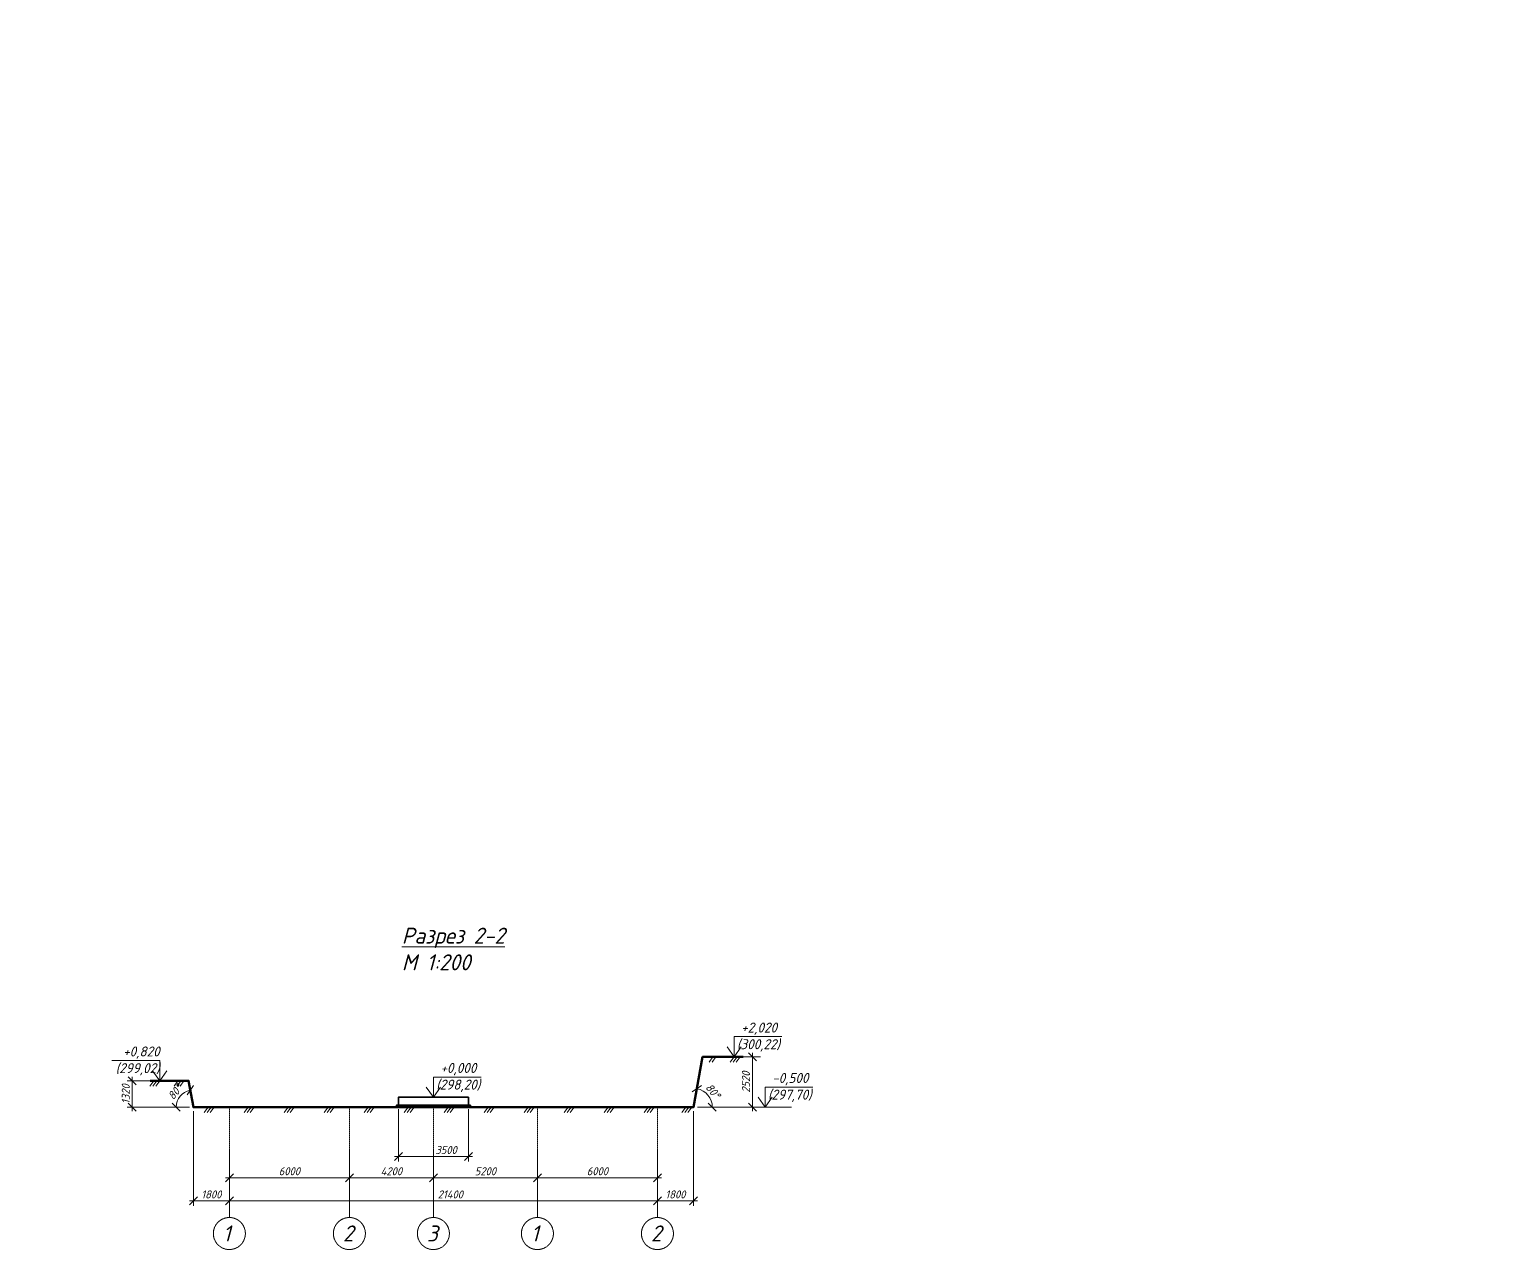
# Model space of a CAD drawing. Header units: millimetres. Extents: x 339888 to 1025294, y -263818 to -40540.
# Drawn here: x 535420 to 609062, y -206042 to -145051 of the extents above; entities that cross this region are included whole.
import ezdxf
from ezdxf import colors
from ezdxf.entities.mleader import LeaderData, LeaderLine
from ezdxf.math import Vec2, Vec3

# ---------------------------------------------------------------- set-up
doc = ezdxf.new("R2010")
doc.units = ezdxf.units.MM
doc.linetypes.add('CENTER2', pattern=[28.575, 19.05, -3.175, 3.175, -3.175])
doc.layers.get('0').update_dxf_attribs({"lineweight": 15})
for name, color, linetype, lineweight in [('0 @ 100', 7, 'Continuous', 15), ('0 @ 20', 7, 'Continuous', 15), ('0 @ 200', 7, 'Continuous', 15), ('Оси', 126, 'CENTER2', 15), ('Размеры', 250, 'Continuous', 18), ('Размеры @ 200', 250, 'Continuous', 18)]:
    doc.layers.add(name, color=color, linetype=linetype, lineweight=lineweight)
doc.styles.add('ГОСТ 2', font='GOST_Common Italic.ttf', dxfattribs={"height": 2})
doc.styles.add('ГОСТ 2.5', font='GOST_Common Italic.ttf', dxfattribs={"height": 2.5})
doc.styles.add('ГОСТ 3', font='GOST_Common Italic.ttf', dxfattribs={"height": 3})
doc.styles.add('Размерный 2', font='isocpeui.ttf', dxfattribs={"height": 2})
doc.dimstyles.new('ISO-25', dxfattribs={"dimtxt": 2, "dimasz": 1.8, "dimexe": 1, "dimexo": 2, "dimtad": 1, "dimdec": 0, "dimlfac": 100, "dimtxsty": 'Размерный 2', "dimblk": 'OBLIQUE', "dimcen": 2, "dimdle": 1, "dimclrd": 251, "dimclre": 251, "dimadec": 0, "dimazin": 0, "dimtfac": 1, "dimtdec": 0, "dimtmove": 0, "dimatfit": 3, "dimfxl": 1, "dimlwd": 15, "dimlwe": 15, "dimarcsym": 0})
doc.dimstyles.new('ГОСТ_2К', dxfattribs={"dimtxt": 2, "dimasz": 2, "dimexe": 1.25, "dimexo": 1, "dimtad": 1, "dimdec": 0, "dimtxsty": 'ГОСТ 2', "dimblk": 'OBLIQUE', "dimcen": -2.5, "dimdle": 1, "dimclrd": 251, "dimclre": 251, "dimclrt": 256, "dimadec": 1, "dimazin": 0, "dimtfac": 1, "dimtdec": 0, "dimtmove": 0, "dimatfit": 3, "dimfxl": 1, "dimlwd": 15, "dimlwe": 15, "dimarcsym": 1})

# ---------------------------------------------------------------- blocks, each defined once
blk = doc.blocks.new('_DotSmall')
at = {"color": 0, "linetype": 'ByBlock', "const_width": 0.5}
blk.add_lwpolyline([(-0.0625, 0, 1), (0.0625, 0, 1)], format="xyb", close=True, dxfattribs=at)
blk = doc.blocks.new('_Oblique')
at = {"color": 0, "linetype": 'ByBlock', "lineweight": -2}
blk.add_line((-0.5, -0.5), (0.5, 0.5), dxfattribs=at)
blk = doc.blocks.new('*D633')
at = {"color": 251, "lineweight": 15, "transparency": 16777216}
for p, q in [((571306, -196412), (571814, -196412)), ((571564, -199132), (571564, -196212)), ((568813, -198932), (571814, -198932))]:
    blk.add_line(p, q, dxfattribs=at)
at = {"layer": 'Defpoints', "color": 0, "lineweight": 15, "transparency": 16777216}
for p in [(571106, -196412), (571564, -196412), (568613, -198932)]:
    blk.add_point(p, dxfattribs=at)
at = {"color": 251, "lineweight": 15, "transparency": 16777216, "xscale": 400, "yscale": 400, "zscale": 400}
for p, rotation in [((571564, -196412), 90), ((571564, -198932), 270)]:
    blk.add_blockref('_Oblique', p, dxfattribs=dict(at, rotation=rotation))
at = {"lineweight": 15, "transparency": 16777216, "insert": (571239, -197672), "char_height": 400, "attachment_point": 5, "rotation": 90, "style": 'ГОСТ 2'}
blk.add_mtext('2520', dxfattribs=at)
blk = doc.blocks.new('*D634')
at = {"color": 251, "lineweight": 15, "transparency": 16777216}
for p, q in [((541259, -197612), (540309, -197612)), ((540559, -199132), (540559, -197412)), ((543413, -198932), (540309, -198932))]:
    blk.add_line(p, q, dxfattribs=at)
at = {"layer": 'Defpoints', "color": 0, "lineweight": 15, "transparency": 16777216}
for p in [(540559, -197612), (541459, -197612), (543613, -198932)]:
    blk.add_point(p, dxfattribs=at)
at = {"color": 251, "lineweight": 15, "transparency": 16777216, "xscale": 400, "yscale": 400, "zscale": 400}
for p, rotation in [((540559, -197612), 90), ((540559, -198932), 270)]:
    blk.add_blockref('_Oblique', p, dxfattribs=dict(at, rotation=rotation))
at = {"lineweight": 15, "transparency": 16777216, "insert": (540234, -198272), "char_height": 400, "attachment_point": 5, "rotation": 90, "style": 'ГОСТ 2'}
blk.add_mtext('1320', dxfattribs=at)
blk = doc.blocks.new('*D635')
at = {"color": 251, "lineweight": 15, "transparency": 16777216}
for p, q in [((545213, -202455), (551613, -202455)), ((545413, -204242), (545413, -202205)), ((551413, -204242), (551413, -202205))]:
    blk.add_line(p, q, dxfattribs=at)
at = {"layer": 'Defpoints', "color": 0, "lineweight": 15, "transparency": 16777216}
for p in [(551413, -202455), (545413, -204442), (551413, -204442)]:
    blk.add_point(p, dxfattribs=at)
at = {"color": 251, "lineweight": 15, "transparency": 16777216, "xscale": 400, "yscale": 400, "zscale": 400, "rotation": 180}
blk.add_blockref('_Oblique', (545413, -202455), dxfattribs=at)
at = {"color": 251, "lineweight": 15, "transparency": 16777216, "xscale": 400, "yscale": 400, "zscale": 400}
blk.add_blockref('_Oblique', (551413, -202455), dxfattribs=at)
at = {"lineweight": 15, "transparency": 16777216, "insert": (548413, -202130), "char_height": 400, "attachment_point": 5, "style": 'ГОСТ 2'}
blk.add_mtext('6000', dxfattribs=at)
blk = doc.blocks.new('*D636')
at = {"color": 251, "lineweight": 15, "transparency": 16777216}
for p, q in [((551213, -202455), (555813, -202455)), ((551413, -204242), (551413, -202205)), ((555613, -204242), (555613, -202205))]:
    blk.add_line(p, q, dxfattribs=at)
at = {"layer": 'Defpoints', "color": 0, "lineweight": 15, "transparency": 16777216}
for p in [(555613, -202455), (551413, -204442), (555613, -204442)]:
    blk.add_point(p, dxfattribs=at)
at = {"color": 251, "lineweight": 15, "transparency": 16777216, "xscale": 400, "yscale": 400, "zscale": 400, "rotation": 180}
blk.add_blockref('_Oblique', (551413, -202455), dxfattribs=at)
at = {"color": 251, "lineweight": 15, "transparency": 16777216, "xscale": 400, "yscale": 400, "zscale": 400}
blk.add_blockref('_Oblique', (555613, -202455), dxfattribs=at)
at = {"lineweight": 15, "transparency": 16777216, "insert": (553513, -202130), "char_height": 400, "attachment_point": 5, "style": 'ГОСТ 2'}
blk.add_mtext('4200', dxfattribs=at)
blk = doc.blocks.new('*D637')
at = {"color": 251, "lineweight": 15, "transparency": 16777216}
for p, q in [((560613, -202455), (567013, -202455)), ((560813, -204242), (560813, -202205)), ((566813, -204242), (566813, -202205))]:
    blk.add_line(p, q, dxfattribs=at)
at = {"layer": 'Defpoints', "color": 0, "lineweight": 15, "transparency": 16777216}
for p in [(566813, -202455), (560813, -204442), (566813, -204442)]:
    blk.add_point(p, dxfattribs=at)
at = {"color": 251, "lineweight": 15, "transparency": 16777216, "xscale": 400, "yscale": 400, "zscale": 400, "rotation": 180}
blk.add_blockref('_Oblique', (560813, -202455), dxfattribs=at)
at = {"color": 251, "lineweight": 15, "transparency": 16777216, "xscale": 400, "yscale": 400, "zscale": 400}
blk.add_blockref('_Oblique', (566813, -202455), dxfattribs=at)
at = {"lineweight": 15, "transparency": 16777216, "insert": (563813, -202130), "char_height": 400, "attachment_point": 5, "style": 'ГОСТ 2'}
blk.add_mtext('6000', dxfattribs=at)
blk = doc.blocks.new('*D638')
at = {"color": 251, "lineweight": 15, "transparency": 16777216}
for p, q in [((567013, -203613), (545213, -203613)), ((545413, -204242), (545413, -203363)), ((566813, -204242), (566813, -203363))]:
    blk.add_line(p, q, dxfattribs=at)
at = {"layer": 'Defpoints', "color": 0, "lineweight": 15, "transparency": 16777216}
for p in [(545413, -203613), (545413, -204442), (566813, -204442)]:
    blk.add_point(p, dxfattribs=at)
at = {"color": 251, "lineweight": 15, "transparency": 16777216, "xscale": 400, "yscale": 400, "zscale": 400, "rotation": 180}
blk.add_blockref('_Oblique', (545413, -203613), dxfattribs=at)
at = {"color": 251, "lineweight": 15, "transparency": 16777216, "xscale": 400, "yscale": 400, "zscale": 400}
blk.add_blockref('_Oblique', (566813, -203613), dxfattribs=at)
at = {"lineweight": 15, "transparency": 16777216, "insert": (556460, -203288), "char_height": 400, "attachment_point": 5, "style": 'ГОСТ 2'}
blk.add_mtext('21400', dxfattribs=at)
blk = doc.blocks.new('*D639')
at = {"color": 251, "lineweight": 15, "transparency": 16777216}
for p, q in [((543613, -199132), (543613, -203863)), ((545613, -203613), (543413, -203613)), ((545413, -204242), (545413, -203363))]:
    blk.add_line(p, q, dxfattribs=at)
at = {"layer": 'Defpoints', "color": 0, "lineweight": 15, "transparency": 16777216}
for p in [(543613, -198932), (543613, -203613), (545413, -204442)]:
    blk.add_point(p, dxfattribs=at)
at = {"color": 251, "lineweight": 15, "transparency": 16777216, "xscale": 400, "yscale": 400, "zscale": 400, "rotation": 180}
blk.add_blockref('_Oblique', (543613, -203613), dxfattribs=at)
at = {"color": 251, "lineweight": 15, "transparency": 16777216, "xscale": 400, "yscale": 400, "zscale": 400}
blk.add_blockref('_Oblique', (545413, -203613), dxfattribs=at)
at = {"lineweight": 15, "transparency": 16777216, "insert": (544513, -203288), "char_height": 400, "attachment_point": 5, "style": 'ГОСТ 2'}
blk.add_mtext('1800', dxfattribs=at)
blk = doc.blocks.new('*D640')
at = {"color": 251, "lineweight": 15, "transparency": 16777216}
for p, q in [((568613, -199132), (568613, -203863)), ((566613, -203613), (568813, -203613)), ((566813, -204242), (566813, -203363))]:
    blk.add_line(p, q, dxfattribs=at)
at = {"layer": 'Defpoints', "color": 0, "lineweight": 15, "transparency": 16777216}
for p in [(568613, -198932), (568613, -203613), (566813, -204442)]:
    blk.add_point(p, dxfattribs=at)
at = {"color": 251, "lineweight": 15, "transparency": 16777216, "xscale": 400, "yscale": 400, "zscale": 400, "rotation": 180}
blk.add_blockref('_Oblique', (566813, -203613), dxfattribs=at)
at = {"color": 251, "lineweight": 15, "transparency": 16777216, "xscale": 400, "yscale": 400, "zscale": 400}
blk.add_blockref('_Oblique', (568613, -203613), dxfattribs=at)
at = {"lineweight": 15, "transparency": 16777216, "insert": (567713, -203288), "char_height": 400, "attachment_point": 5, "style": 'ГОСТ 2'}
blk.add_mtext('1800', dxfattribs=at)
blk = doc.blocks.new('*D641')
at = {"color": 251, "lineweight": 15, "transparency": 16777216}
blk.add_line((543413, -198932), (542500, -198932), dxfattribs=at)
blk.add_arc((543613, -198932), 864, 100.16615, 180, dxfattribs=at)
at = {"layer": 'Defpoints', "color": 0, "lineweight": 15, "transparency": 16777216}
for p in [(543376, -197608), (543096, -198240), (543613, -198932), (543613, -198932), (568613, -198932)]:
    blk.add_point(p, dxfattribs=at)
at = {"color": 251, "lineweight": 15, "transparency": 16777216, "xscale": 400, "yscale": 400, "zscale": 400}
for p, rotation in [((543461, -198081), 10.1661491554249), ((542750, -198932), 270.0000000000001)]:
    blk.add_blockref('_Oblique', p, dxfattribs=dict(at, rotation=rotation))
at = {"lineweight": 15, "transparency": 16777216, "insert": (542702, -198169), "char_height": 400, "attachment_point": 5, "rotation": 50.08307, "style": 'ГОСТ 2'}
blk.add_mtext('80°', dxfattribs=at)
blk = doc.blocks.new('*D642')
at = {"color": 251, "lineweight": 15, "transparency": 16777216}
blk.add_line((568813, -198932), (569808, -198932), dxfattribs=at)
blk.add_arc((568613, -198932), 945, 0, 79.6767, dxfattribs=at)
at = {"layer": 'Defpoints', "color": 0, "lineweight": 15, "transparency": 16777216}
for p in [(569072, -196412), (569459, -198509), (543613, -198932), (568613, -198932), (568613, -198932)]:
    blk.add_point(p, dxfattribs=at)
at = {"color": 251, "lineweight": 15, "transparency": 16777216, "xscale": 400, "yscale": 400, "zscale": 400}
for p, rotation in [((568783, -198002), 169.6767041771859), ((569558, -198932), 270.0000000000001)]:
    blk.add_blockref('_Oblique', p, dxfattribs=dict(at, rotation=rotation))
at = {"lineweight": 15, "transparency": 16777216, "insert": (569589, -198118), "char_height": 400, "attachment_point": 5, "rotation": 309.83835, "style": 'ГОСТ 2'}
blk.add_mtext('80°', dxfattribs=at)
blk = doc.blocks.new('*D643')
at = {"color": 251, "lineweight": 15, "transparency": 16777216}
for p, q in [((555413, -202455), (561013, -202455)), ((555613, -204242), (555613, -202205)), ((560813, -204242), (560813, -202205))]:
    blk.add_line(p, q, dxfattribs=at)
at = {"layer": 'Defpoints', "color": 0, "lineweight": 60, "transparency": 16777216}
for p in [(560813, -202455), (555613, -204442), (560813, -204442)]:
    blk.add_point(p, dxfattribs=at)
at = {"color": 251, "lineweight": 15, "transparency": 16777216, "xscale": 400, "yscale": 400, "zscale": 400, "rotation": 180}
blk.add_blockref('_Oblique', (555613, -202455), dxfattribs=at)
at = {"color": 251, "lineweight": 15, "transparency": 16777216, "xscale": 400, "yscale": 400, "zscale": 400}
blk.add_blockref('_Oblique', (560813, -202455), dxfattribs=at)
at = {"lineweight": 15, "transparency": 16777216, "insert": (558213, -202130), "char_height": 400, "attachment_point": 5, "style": 'ГОСТ 2'}
blk.add_mtext('5200', dxfattribs=at)
blk = doc.blocks.new('*D644')
at = {"color": 251, "lineweight": 15, "transparency": 16777216}
for p, q in [((553863, -199032), (553863, -201641)), ((557363, -199032), (557363, -201641)), ((553663, -201391), (557563, -201391))]:
    blk.add_line(p, q, dxfattribs=at)
at = {"layer": 'Defpoints', "color": 0, "lineweight": 15, "transparency": 16777216}
for p in [(553863, -198832), (557363, -198832), (557363, -201391)]:
    blk.add_point(p, dxfattribs=at)
at = {"color": 251, "lineweight": 15, "transparency": 16777216, "xscale": 400, "yscale": 400, "zscale": 400, "rotation": 180}
blk.add_blockref('_Oblique', (553863, -201391), dxfattribs=at)
at = {"color": 251, "lineweight": 15, "transparency": 16777216, "xscale": 400, "yscale": 400, "zscale": 400}
blk.add_blockref('_Oblique', (557363, -201391), dxfattribs=at)
at = {"lineweight": 15, "transparency": 16777216, "insert": (556249, -201066), "char_height": 400, "attachment_point": 5, "style": 'ГОСТ 2'}
blk.add_mtext('3500', dxfattribs=at)
blk = doc.blocks.new('*U994')
at = {"layer": '0 @ 20', "lineweight": 15, "ltscale": 0.5}
blk.add_leader([(572199, -198932), (572199, -197920), (574533, -197920)], dimstyle='ISO-25', override={"dimscale": 20, "dimtxt": 0.25, "dimasz": 2.5, "dimgap": 0.625, "dimtad": 0, "dimldrblk": 'Open90'}, dxfattribs=at)
at = {"layer": '0 @ 200', "lineweight": 15, "ltscale": 0.5}
blk.add_leader([(572199, -198932), (572199, -197920), (574588, -197920)], dimstyle='ISO-25', override={"dimscale": 200, "dimtxt": 0.25, "dimasz": 2.5, "dimgap": 0.625, "dimtad": 0, "dimldrblk": 'Open90'}, dxfattribs=at)
blk = doc.blocks.new('*U995')
at = {"layer": '0 @ 20', "lineweight": 15, "ltscale": 0.5}
blk.add_leader([(570647, -196412), (570647, -195400), (572980, -195400)], dimstyle='ISO-25', override={"dimscale": 20, "dimtxt": 0.25, "dimasz": 2.5, "dimgap": 0.625, "dimtad": 0, "dimldrblk": 'Open90'}, dxfattribs=at)
at = {"layer": '0 @ 200', "lineweight": 15, "ltscale": 0.5}
blk.add_leader([(570647, -196412), (570647, -195400), (573036, -195400)], dimstyle='ISO-25', override={"dimscale": 200, "dimtxt": 0.25, "dimasz": 2.5, "dimgap": 0.625, "dimtad": 0, "dimldrblk": 'Open90'}, dxfattribs=at)
blk = doc.blocks.new('*U996')
at = {"layer": '0 @ 20', "lineweight": 15, "ltscale": 0.5}
blk.add_leader([(541930, -197609), (541930, -196597), (539596, -196597)], dimstyle='ISO-25', override={"dimscale": 20, "dimtxt": 0.25, "dimasz": 2.5, "dimgap": 0.625, "dimtad": 0, "dimldrblk": 'Open90'}, dxfattribs=at)
at = {"layer": '0 @ 200', "lineweight": 15, "ltscale": 0.5}
blk.add_leader([(541930, -197609), (541930, -196597), (539541, -196597)], dimstyle='ISO-25', override={"dimscale": 200, "dimtxt": 0.25, "dimasz": 2.5, "dimgap": 0.625, "dimtad": 0, "dimldrblk": 'Open90'}, dxfattribs=at)
blk = doc.blocks.new('*U997')
at = {"layer": '0 @ 20', "lineweight": 15, "ltscale": 0.5}
blk.add_leader([(555613, -198432), (555613, -197420), (557947, -197420)], dimstyle='ISO-25', override={"dimscale": 20, "dimtxt": 0.25, "dimasz": 2.5, "dimgap": 0.625, "dimtad": 0, "dimldrblk": 'Open90'}, dxfattribs=at)
at = {"layer": '0 @ 200', "lineweight": 15, "ltscale": 0.5}
blk.add_leader([(555613, -198432), (555613, -197420), (558002, -197420)], dimstyle='ISO-25', override={"dimscale": 200, "dimtxt": 0.25, "dimasz": 2.5, "dimgap": 0.625, "dimtad": 0, "dimldrblk": 'Open90'}, dxfattribs=at)

msp = doc.modelspace()

# ---------------------------------------------------------------- linework, layer by layer
at = {"lineweight": 15, "ltscale": 0.5}
for p, q in [((569322.25896, -196411.60358), (571971.30684, -196411.60381)), ((540605.08331, -197608.64588), (543254.13119, -197608.64612)), ((547471.65422, -198931.66168), (550120.7021, -198931.66192)), ((570874.90329, -198931.66168), (573523.95117, -198931.66192))]:
    msp.add_line(p, q, dxfattribs=at)
at = {"layer": 'Оси', "ltscale": 0.5}
for p, q in [((545413.4759, -204442.25533), (545413.4759, -198931.6618)), ((551413.4759, -204442.25533), (551413.4759, -198931.6618)), ((555613.4759, -204442.25533), (555613.4759, -198931.6618)), ((560813.4759, -204442.25533), (560813.4759, -198931.6618)), ((566813.4759, -204442.25533), (566813.4759, -198931.6618))]:
    msp.add_line(p, q, dxfattribs=at)
at = {"layer": 'Оси'}
for centre in [(545413.4759, -205242.25533), (551413.4759, -205242.25533), (555613.4759, -205242.25533), (560813.4759, -205242.25533), (566813.4759, -205242.25533)]:
    msp.add_circle(centre, 800, dxfattribs=at)
at = {"layer": 'Размеры', "lineweight": 15}
for p, q in [((569587.07114, -196411.5641), (569396.01445, -196673.62183)), ((569737.07114, -196411.5641), (569546.01445, -196673.62183)), ((570646.817, -196411.5641), (570455.76031, -196673.62183)), ((570796.817, -196411.5641), (570605.76031, -196673.62183)), ((570946.817, -196411.5641), (570755.76031, -196673.62183)), ((541629.61248, -197608.646), (541438.5558, -197870.70373)), ((541779.61248, -197608.646), (541588.5558, -197870.70373)), ((541929.61248, -197608.646), (541738.5558, -197870.70373)), ((542839.35834, -197608.646), (542648.30166, -197870.70373)), ((542989.35834, -197608.646), (542798.30166, -197870.70373)), ((543139.35834, -197608.646), (542948.30166, -197870.70373)), ((544347.8454, -198931.6618), (544156.78872, -199193.71953)), ((544497.8454, -198931.6618), (544306.78872, -199193.71953)), ((544647.8454, -198931.6618), (544456.78872, -199193.71953)), ((546347.8454, -198931.6618), (546156.78872, -199193.71953)), ((546497.8454, -198931.6618), (546306.78872, -199193.71953)), ((546647.8454, -198931.6618), (546456.78872, -199193.71953)), ((548347.8454, -198931.6618), (548156.78872, -199193.71953)), ((548497.8454, -198931.6618), (548306.78872, -199193.71953)), ((548647.8454, -198931.6618), (548456.78872, -199193.71953)), ((550347.8454, -198931.6618), (550156.78872, -199193.71953)), ((550497.8454, -198931.6618), (550306.78872, -199193.71953)), ((550647.8454, -198931.6618), (550456.78872, -199193.71953)), ((552347.8454, -198931.6618), (552156.78872, -199193.71953)), ((552497.8454, -198931.6618), (552306.78872, -199193.71953)), ((552647.8454, -198931.6618), (552456.78872, -199193.71953)), ((554347.8454, -198931.6618), (554156.78872, -199193.71953)), ((554497.8454, -198931.6618), (554306.78872, -199193.71953)), ((554647.8454, -198931.6618), (554456.78872, -199193.71953)), ((556347.8454, -198931.6618), (556156.78872, -199193.71953)), ((556497.8454, -198931.6618), (556306.78872, -199193.71953)), ((556647.8454, -198931.6618), (556456.78872, -199193.71953)), ((558347.8454, -198931.6618), (558156.78872, -199193.71953)), ((558497.8454, -198931.6618), (558306.78872, -199193.71953)), ((558647.8454, -198931.6618), (558456.78872, -199193.71953)), ((560347.8454, -198931.6618), (560156.78872, -199193.71953)), ((560497.8454, -198931.6618), (560306.78872, -199193.71953)), ((560647.8454, -198931.6618), (560456.78872, -199193.71953)), ((562347.8454, -198931.6618), (562156.78872, -199193.71953)), ((562497.8454, -198931.6618), (562306.78872, -199193.71953)), ((562647.8454, -198931.6618), (562456.78872, -199193.71953)), ((564347.8454, -198931.6618), (564156.78872, -199193.71953)), ((564497.8454, -198931.6618), (564306.78872, -199193.71953)), ((564647.8454, -198931.6618), (564456.78872, -199193.71953)), ((566347.8454, -198931.6618), (566156.78872, -199193.71953)), ((566497.8454, -198931.6618), (566306.78872, -199193.71953)), ((566647.8454, -198931.6618), (566456.78872, -199193.71953)), ((568229.81641, -198931.6618), (568038.75973, -199193.71953)), ((568379.81641, -198931.6618), (568188.75973, -199193.71953)), ((568529.81641, -198931.6618), (568338.75973, -199193.71953))]:
    msp.add_line(p, q, dxfattribs=at)
at = {"layer": 'Размеры', "lineweight": 50}
msp.add_lwpolyline([(541459.02651, -197611.6618), (543376.16308, -197608.24688), (543613.4759, -198931.6618), (568613.4759, -198931.6618), (569072.47673, -196411.76776), (571105.96559, -196411.55585)], dxfattribs=at)
at = {"layer": 'Размеры', "lineweight": 35}
for points in [[(553763.4759, -198931.6618), (557463.4759, -198931.6618), (557463.4759, -198831.6618), (553763.4759, -198831.6618)], [(553863.4759, -198831.6618), (557363.4759, -198831.6618), (557363.4759, -198431.6618), (553863.4759, -198431.6618)]]:
    msp.add_lwpolyline(points, close=True, dxfattribs=at)

# ---------------------------------------------------------------- block references
at = {"color": 1, "lineweight": 60}
for name in ['*U995', '*U996', '*U997', '*U994']:
    msp.add_blockref(name, (0, 0), dxfattribs=at)

# ---------------------------------------------------------------- texts
at = {"layer": 'Оси', "style": 'ГОСТ 2'}
for s, p in [('1', (545094.42791, -205636.40024)), ('2', (551094.42791, -205636.40024)), ('3', (555294.42791, -205636.40024)), ('1', (560494.42791, -205636.40024)), ('2', (566494.42791, -205636.40024))]:
    msp.add_text(s, height=800, dxfattribs=at).set_placement(p)
at = {"layer": 'Размеры @ 200', "lineweight": 15, "style": 'ГОСТ 3'}
for s, width, insert, char_height, attachment_point in [('\\pi2188.9;{\\LРазрез 2-2\\P\\pi3279.8;}М 1:200', 9941.9843377, (551844.53797, -189951.15809), 800, 1), ('\\pi352.27;+2,020\\P\\pi138.07;(300,22)', 2632.5750439, (570646.78822, -194694.77016), 500, 1), ('+0,820\\P(299,02)', 2632.5750439, (541929.61257, -195891.81246), 500, 3), ('\\pi352.27;+0,000\\P\\pi138.07;(298,20)', 2632.5750439, (555613.44712, -196714.86786), 500, 1), ('\\pi349.05;-0,500\\P\\pi138.07;(297,70)', 2632.5750439, (572199.43255, -197214.82826), 500, 1)]:
    msp.add_mtext_dynamic_manual_height_columns(s, width=width, gutter_width=3000, heights=[0], dxfattribs=dict(at, insert=insert, char_height=char_height, attachment_point=attachment_point))

# ---------------------------------------------------------------- dimensions: what is measured, and where the dimension line sits
at = {"layer": '0 @ 200', "lineweight": 15}
for base, line1, picture, middle in [((569458.66402, -198509.18113), ((568613.4759, -198931.6618), (569072.47673, -196411.76776)), '*D642', (569588.57354, -198118.13467)), ((543096.27768, -198239.74067), ((543376.16308, -197608.24688), (543613.4759, -198931.6618)), '*D641', (542701.65158, -198168.80055))]:
    dim = msp.add_angular_dim_2l(base=base, line1=line1, line2=((543613.4759, -198931.6618), (568613.4759, -198931.6618)), dimstyle='ГОСТ_2К', override={"dimscale": 200, "dimadec": 0, "dimtix": 0, "dimtofl": 1, "dimtmove": 0, "dimatfit": 3}, dxfattribs=at)
    dim.commit()
    dim.dimension.update_dxf_attribs({"geometry": picture, "text_midpoint": middle})
for base, p1, p2, angle, picture, middle in [((571563.60361, -196411.55585), (568613.4759, -198931.6618), (571105.96559, -196411.55585), 90, '*D633', (571238.60361, -197671.60882)), ((540559.44012, -197611.6618), (543613.4759, -198931.6618), (541459.02651, -197611.6618), 90, '*D634', (540234.44012, -198271.6618)), ((568613.4759, -203613.24429), (566813.4759, -204442.25533), (568613.4759, -198931.6618), 180, '*D640', (567713.4759, -203288.24429))]:
    dim = msp.add_linear_dim(base=base, p1=p1, p2=p2, angle=angle, dimstyle='ГОСТ_2К', override={"dimscale": 200, "dimtix": 0, "dimtofl": 1, "dimtmove": 0, "dimatfit": 3}, dxfattribs=at)
    dim.commit()
    dim.dimension.update_dxf_attribs({"geometry": picture, "text_midpoint": middle})
for base, p1, p2, override, picture, middle in [((557363.4759, -201391.34346), (553863.4759, -198831.6618), (557363.4759, -198831.6618), {"dimscale": 200, "dimtix": 0, "dimtofl": 1, "dimtmove": 0, "dimatfit": 3}, '*D644', (556249.24084, -201391.34346)), ((545413.4759, -203613.24429), (566813.4759, -204442.25533), (545413.4759, -204442.25533), {"dimscale": 200, "dimtix": 0, "dimtofl": 1, "dimtmove": 1, "dimatfit": 3}, '*D638', (556459.88606, -203613.24429))]:
    dim = msp.add_linear_dim(base=base, p1=p1, p2=p2, dimstyle='ГОСТ_2К', override=override, dxfattribs=at)
    dim.commit()
    dim.dimension.update_dxf_attribs({"geometry": picture, "text_midpoint": middle, "dimtype": 160})
for base, p1, p2, override, picture, middle in [((543613.4759, -203613.24429), (545413.4759, -204442.25533), (543613.4759, -198931.6618), {"dimscale": 200, "dimtix": 0, "dimtofl": 1, "dimtmove": 0, "dimatfit": 3}, '*D639', (544513.4759, -203288.24429)), ((551413.4759, -202454.88429), (545413.4759, -204442.25533), (551413.4759, -204442.25533), {"dimscale": 200, "dimtix": 0, "dimtofl": 1, "dimtmove": 0, "dimatfit": 3}, '*D635', (548413.4759, -202129.88429)), ((555613.4759, -202454.88429), (551413.4759, -204442.25533), (555613.4759, -204442.25533), {"dimscale": 200, "dimtix": 0, "dimtofl": 1, "dimtmove": 1, "dimatfit": 3}, '*D636', (553513.4759, -202129.88429)), ((560813.4759, -202454.88429), (555613.4759, -204442.25533), (560813.4759, -204442.25533), {"dimscale": 200, "dimtix": 0, "dimtofl": 1, "dimtmove": 0, "dimatfit": 3}, '*D643', (558213.4759, -202129.88429)), ((566813.4759, -202454.88429), (560813.4759, -204442.25533), (566813.4759, -204442.25533), {"dimscale": 200, "dimtix": 0, "dimtofl": 1, "dimtmove": 1, "dimatfit": 3}, '*D637', (563813.4759, -202129.88429))]:
    dim = msp.add_linear_dim(base=base, p1=p1, p2=p2, dimstyle='ГОСТ_2К', override=override, dxfattribs=at)
    dim.commit()
    dim.dimension.update_dxf_attribs({"geometry": picture, "text_midpoint": middle})

# ---------------------------------------------------------------- leaders
at = {"layer": '0 @ 100', "lineweight": 15}
ml = msp.add_multileader_mtext('Standard', dxfattribs=at)
ml.set_content('Резервуары чистой воды (см. Том 4.5)', color=256, style='ГОСТ 2.5')
ml.set_leader_properties(color=251, linetype='ByLayer', lineweight=15)
ml.set_arrow_properties(name='DOTSMALL')
ml.build(insert=Vec2(0, 0))
ml.multileader.update_dxf_attribs({"text_left_attachment_type": 6, "text_right_attachment_type": 6, "dogleg_length": 0, "arrow_head_size": 200, "scale": 100})
ctx = ml.context
ctx.base_point, ctx.scale, ctx.char_height, ctx.arrow_head_size, ctx.landing_gap_size, ctx.plane_origin = Vec3(512875.58132, -162840.82339), 100, 270, 200, 100, Vec3(510239.75429, -159141.91337)
ctx.left_attachment, ctx.right_attachment, ctx.text_align_type = 6, 6, 1
notes = []
notes.append((ctx, [(0, (1, 1, 0), (512875.58132, -162840.82339), (1, 0), 0, [(1, [(511343.30465, -161303.4153), (511294.72693, -163855.71609)], 0, [])])]))
ctx.mtext.insert, ctx.mtext.width, ctx.mtext.alignment, ctx.mtext.line_spacing_factor, ctx.mtext.flow_direction = Vec3(514629.74041, -162516.82339), 3494.8381531, 2, 0.8, 5
for ctx, leaders in notes:
    for number, flags, end, landing, length, lines in leaders:
        leader = LeaderData()
        leader.index, (leader.has_last_leader_line, leader.has_dogleg_vector, leader.attachment_direction) = number, flags
        leader.last_leader_point, leader.dogleg_vector, leader.dogleg_length = Vec3(end), Vec3(landing), length
        for number, points, colour, breaks in lines:
            line = LeaderLine()
            line.index, line.vertices, line.color, line.breaks = number, Vec3.list(points), colors.encode_raw_color(colour), breaks
            leader.lines.append(line)
        ctx.leaders.append(leader)

doc.saveas('drawing.dxf')
